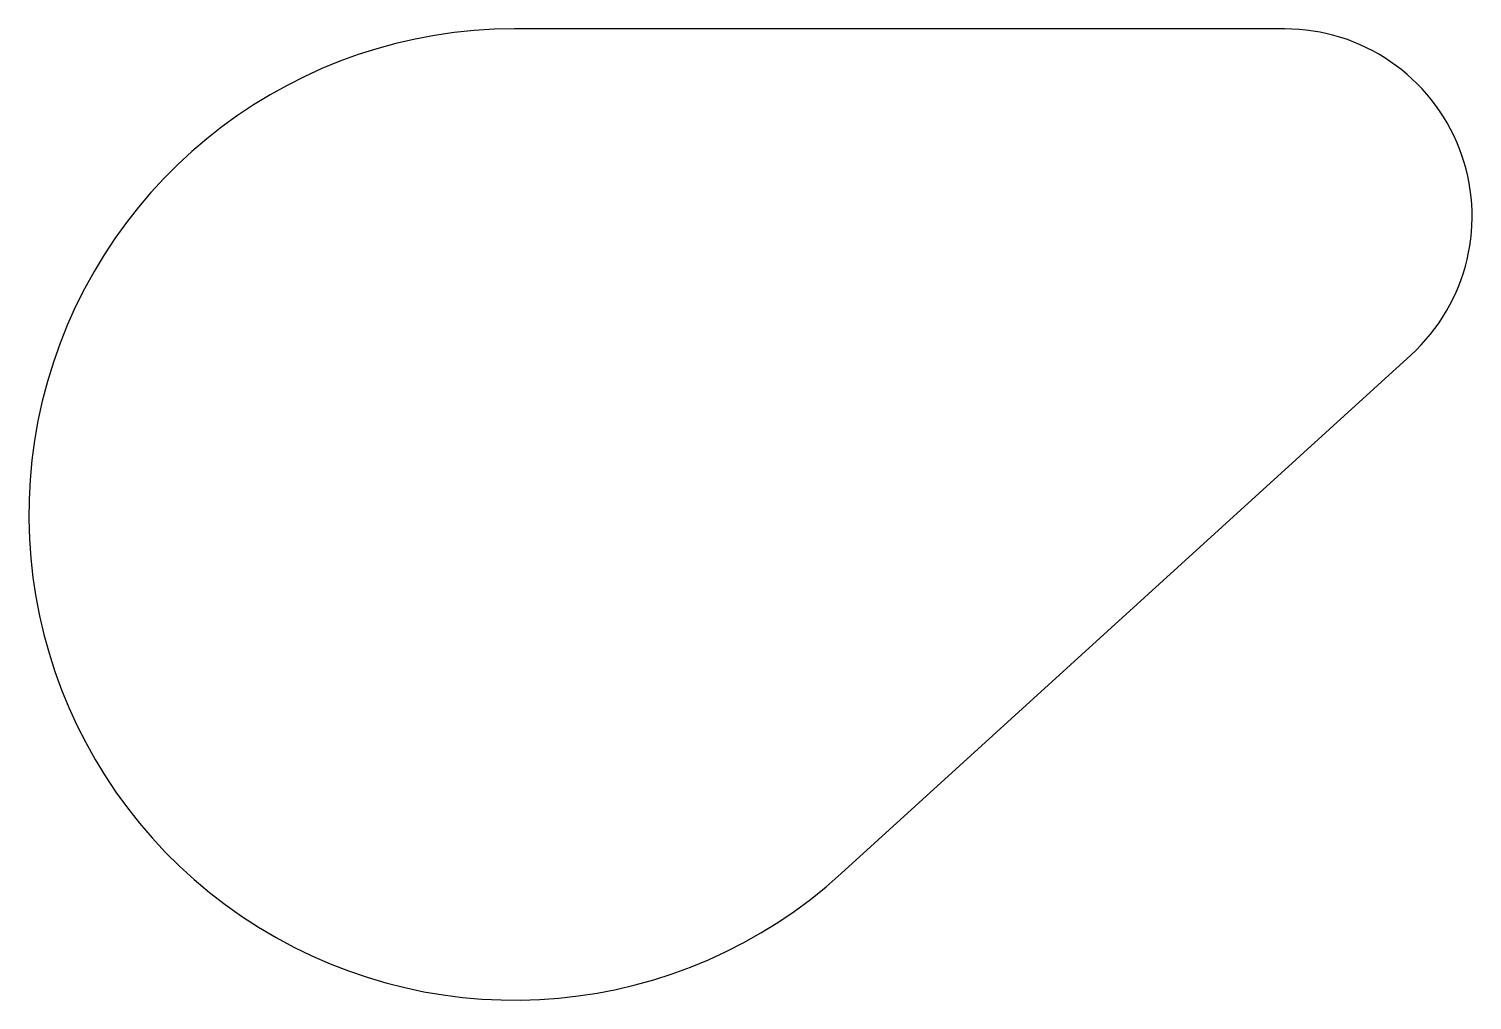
# Model space of a CAD drawing. Header units: millimetres. Extents: x -39.2 to 57.5, y -25.5 to 39.6.
import ezdxf

# ---------------------------------------------------------------- set-up
doc = ezdxf.new("R2010")
doc.units = ezdxf.units.MM

msp = doc.modelspace()

# ---------------------------------------------------------------- linework, layer by layer
at = {"color": 7, "linetype": 'Continuous', "lineweight": 25}
for p, q in [((44.9, 39.55), (-6.65, 39.55)), ((15.228, -16.983), (53.348, 17.72))]:
    msp.add_line(p, q, dxfattribs=at)
for centre, radius, start, end in [((-6.65, 7.05), 32.5, 90, 312.31316), ((44.9, 27), 12.55, 312.31316, 90)]:
    msp.add_arc(centre, radius, start, end, dxfattribs=at)

doc.saveas('drawing.dxf')
